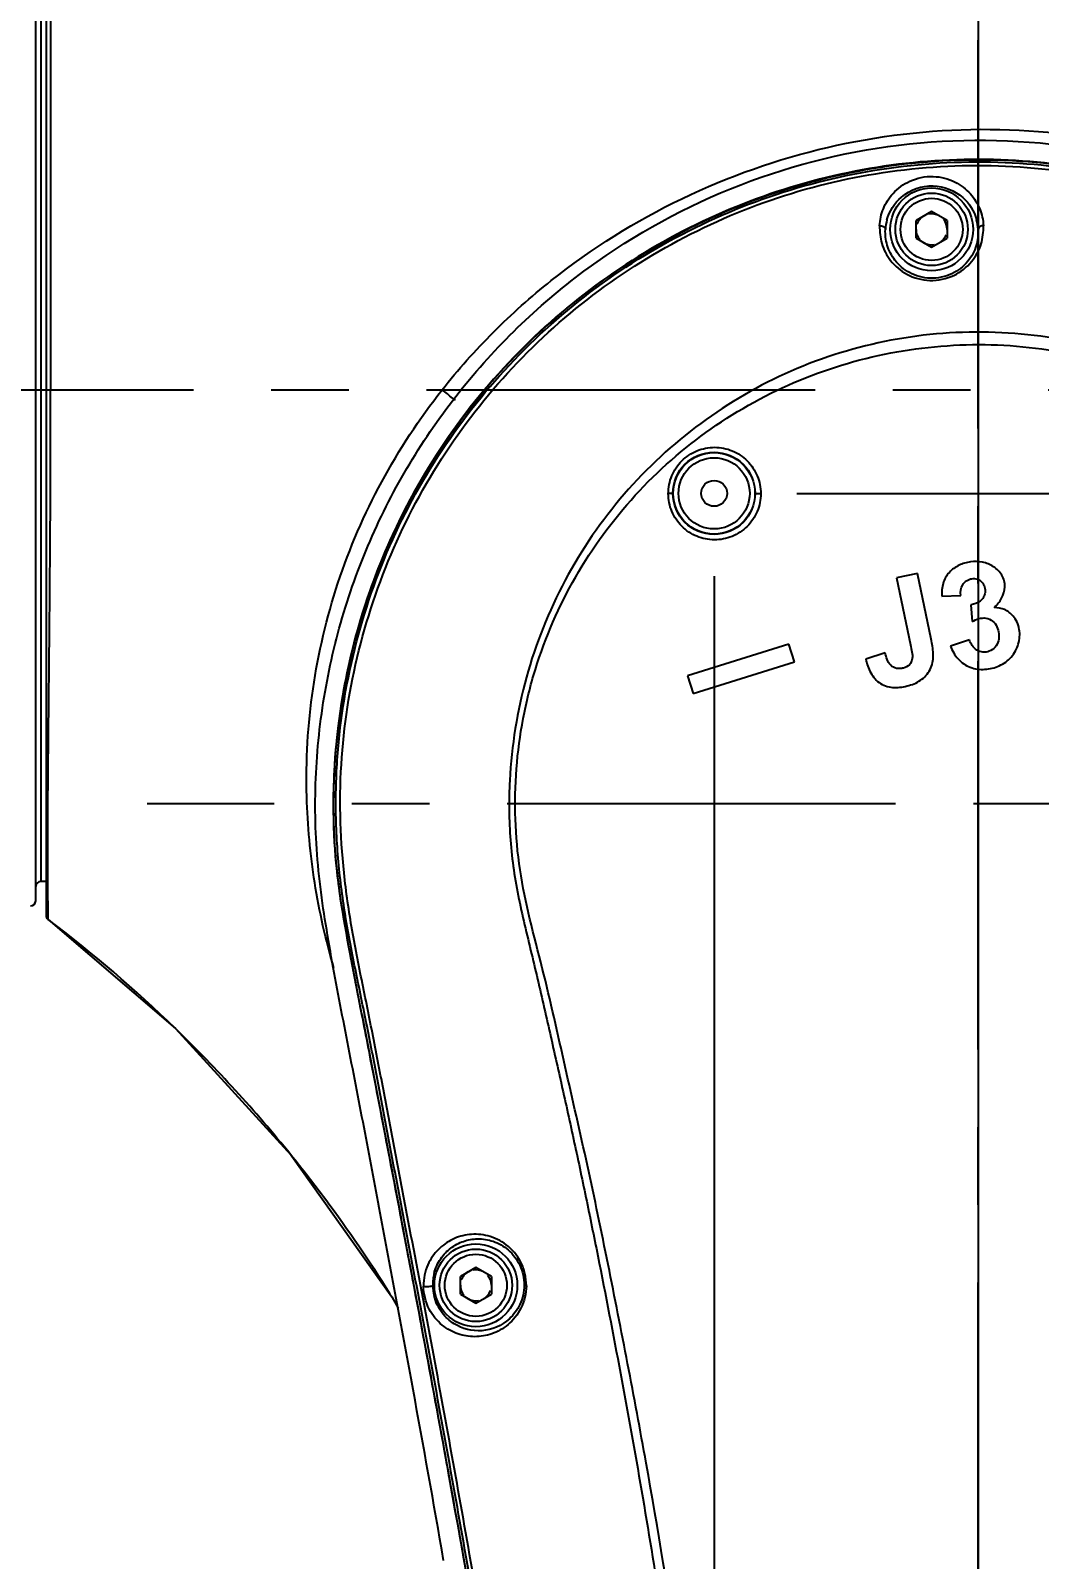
# Model space of a CAD drawing. Header units: millimetres. Extents: x 5828 to 6704, y 123 to 421.
# Drawn here: x 6416.78 to 6421.65, y 273.13 to 280.51 of the extents above; entities that cross this region are included whole.
import ezdxf

# ---------------------------------------------------------------- set-up
doc = ezdxf.new("R2010")
doc.units = ezdxf.units.MM
doc.linetypes.add('CENTER', pattern=[0.6, 0.375, -0.075, 0.075, -0.075])
for name, color, linetype in [('中心线', 7, 'Continuous'), ('外形图', 7, 'Continuous'), ('尺寸标注', 7, 'Continuous')]:
    doc.layers.add(name, color=color, linetype=linetype)
doc.styles.add('微软雅黑', font='msyh.ttc', dxfattribs={"height": 1.5})
doc.dimstyles.new('尺寸标注_1_20比例', dxfattribs={"dimtxt": 1.5, "dimasz": 1.25, "dimexe": 0.5, "dimexo": 0.4, "dimgap": 0.5, "dimtad": 1, "dimdec": 1, "dimlfac": 20, "dimdsep": 46, "dimtxsty": '微软雅黑', "dimcen": 0.09, "dimadec": 0, "dimazin": 0, "dimtp": 0.01, "dimtm": 0.01, "dimtfac": 1, "dimtdec": 1, "dimtofl": 0, "dimtmove": 0, "dimatfit": 3, "dimfxl": 1, "dimtolj": 1, "dimarcsym": 0})

# ---------------------------------------------------------------- blocks, each defined once
blk = doc.blocks.new('*D1102')
at = {"layer": 'Defpoints', "color": 0}
for p in [(6420.0793, 278.2753), (6422.6293, 278.3003), (6422.6293, 268.547)]:
    blk.add_point(p, dxfattribs=at)
at = {"layer": '尺寸标注', "color": 0, "lineweight": -2}
for p, q in [((6420.0793, 277.8753), (6420.0793, 268.047)), ((6422.6293, 277.9003), (6422.6293, 268.047)), ((6418.8293, 268.547), (6412.9559, 268.547)), ((6423.8793, 268.547), (6425.1293, 268.547))]:
    blk.add_line(p, q, dxfattribs=at)
at = {"layer": '尺寸标注', "color": 0}
for points in [[(6418.8293, 268.3386), (6418.8293, 268.7553), (6420.0793, 268.547)], [(6423.8793, 268.7553), (6423.8793, 268.3386), (6422.6293, 268.547)]]:
    blk.add_solid(points, dxfattribs=at)
at = {"layer": '尺寸标注', "color": 0, "insert": (6414.3231, 269.8265), "char_height": 1.5, "attachment_point": 5, "style": '微软雅黑'}
blk.add_mtext('\\A1;51', dxfattribs=at)
blk = doc.blocks.new('*D1107')
at = {"layer": 'Defpoints', "color": 0}
for p in [(6396.3543, 278.7753), (6422.6043, 233.6596), (6422.6043, 227.8259)]:
    blk.add_point(p, dxfattribs=at)
at = {"layer": '尺寸标注', "color": 0, "lineweight": -2}
for p, q in [((6396.3543, 278.3753), (6396.3543, 227.3259)), ((6422.6043, 233.2596), (6422.6043, 227.3259)), ((6397.6043, 227.8259), (6421.3543, 227.8259))]:
    blk.add_line(p, q, dxfattribs=at)
at = {"layer": '尺寸标注', "color": 0}
for points in [[(6397.6043, 228.0343), (6397.6043, 227.6176), (6396.3543, 227.8259)], [(6421.3543, 227.6176), (6421.3543, 228.0343), (6422.6043, 227.8259)]]:
    blk.add_solid(points, dxfattribs=at)
at = {"layer": '尺寸标注', "color": 0, "insert": (6409.4793, 229.1016), "char_height": 1.5, "attachment_point": 5, "style": '微软雅黑'}
blk.add_mtext('\\A1;525', dxfattribs=at)
blk = doc.blocks.new('*D1135')
at = {"layer": 'Defpoints', "color": 0}
for p in [(6418.4864, 281.4753), (6430.5043, 234.0253), (6446.3676, 234.0253)]:
    blk.add_point(p, dxfattribs=at)
at = {"layer": '尺寸标注', "color": 0, "lineweight": -2}
for p, q in [((6418.8864, 281.4753), (6446.8676, 281.4753)), ((6446.3676, 280.2253), (6446.3676, 235.2753)), ((6430.9043, 234.0253), (6446.8676, 234.0253))]:
    blk.add_line(p, q, dxfattribs=at)
at = {"layer": '尺寸标注', "color": 0}
for points in [[(6446.5759, 280.2253), (6446.1593, 280.2253), (6446.3676, 281.4753)], [(6446.1593, 235.2753), (6446.5759, 235.2753), (6446.3676, 234.0253)]]:
    blk.add_solid(points, dxfattribs=at)
at = {"layer": '尺寸标注', "color": 0, "insert": (6445.0924, 257.7263), "char_height": 1.5, "attachment_point": 5, "rotation": 90, "style": '微软雅黑'}
blk.add_mtext('\\A1;949', dxfattribs=at)
blk = doc.blocks.new('*D1137')
at = {"layer": 'Defpoints', "color": 0}
for p in [(6421.3543, 283.5458), (6420.0793, 278.2753), (6421.3543, 272.021)]:
    blk.add_point(p, dxfattribs=at)
at = {"layer": '尺寸标注', "color": 0, "lineweight": -2}
for p, q in [((6421.3543, 283.1458), (6421.3543, 271.521)), ((6420.0793, 277.8753), (6420.0793, 271.521)), ((6418.8293, 272.021), (6412.1216, 272.021)), ((6422.6043, 272.021), (6423.8543, 272.021))]:
    blk.add_line(p, q, dxfattribs=at)
at = {"layer": '尺寸标注', "color": 0}
for points in [[(6418.8293, 271.8127), (6418.8293, 272.2294), (6420.0793, 272.021)], [(6422.6043, 272.2294), (6422.6043, 271.8127), (6421.3543, 272.021)]]:
    blk.add_solid(points, dxfattribs=at)
at = {"layer": '尺寸标注', "color": 0, "insert": (6414.476, 273.2967), "char_height": 1.5, "attachment_point": 5, "style": '微软雅黑'}
blk.add_mtext('\\A1;25.5', dxfattribs=at)
blk = doc.blocks.new('*D1139')
at = {"layer": 'Defpoints', "color": 0}
for p in [(6420.0793, 278.2753), (6429.9558, 276.7753), (6431.4263, 276.7753)]:
    blk.add_point(p, dxfattribs=at)
at = {"layer": '尺寸标注', "color": 0, "lineweight": -2}
for p, q in [((6431.4263, 279.5253), (6431.4263, 280.7753)), ((6420.4793, 278.2753), (6431.9263, 278.2753)), ((6430.3558, 276.7753), (6431.9263, 276.7753)), ((6431.4263, 275.5253), (6431.4263, 271.173))]:
    blk.add_line(p, q, dxfattribs=at)
at = {"layer": '尺寸标注', "color": 0}
for points in [[(6431.218, 279.5253), (6431.6347, 279.5253), (6431.4263, 278.2753)], [(6431.6347, 275.5253), (6431.218, 275.5253), (6431.4263, 276.7753)]]:
    blk.add_solid(points, dxfattribs=at)
at = {"layer": '尺寸标注', "color": 0, "insert": (6430.1512, 272.7241), "char_height": 1.5, "attachment_point": 5, "rotation": 90, "style": '微软雅黑'}
blk.add_mtext('\\A1;30', dxfattribs=at)

msp = doc.modelspace()

# ---------------------------------------------------------------- linework, layer by layer
at = {"layer": '中心线', "linetype": 'CENTER', "ltscale": 5}
for p, q in [((6421.3543, 248.5891), (6421.3543, 283.5458)), ((6394.6916, 278.7753), (6429.9558, 278.7753)), ((6429.9558, 276.7753), (6417.3429, 276.7753))]:
    msp.add_line(p, q, dxfattribs=at)
at = {"layer": '外形图', "color": 7, "linetype": 'Continuous'}
for p, q in [((6416.8543, 281.4472), (6416.8543, 276.2377)), ((6416.8043, 276.3077), (6416.8043, 281.2429)), ((6416.8288, 281.1499), (6416.8288, 276.4007)), ((6421.1293, 279.6369), (6421.0543, 279.5936)), ((6421.2043, 279.5936), (6421.1293, 279.6369)), ((6421.0543, 279.507), (6421.0543, 279.5936)), ((6421.2043, 279.5936), (6421.2043, 279.507)), ((6421.0543, 279.507), (6421.1293, 279.4637)), ((6421.1293, 279.4637), (6421.2043, 279.507)), ((6421.0605, 277.8887), (6420.9594, 277.8675)), ((6420.9594, 277.8675), (6421.0274, 277.5429)), ((6421.1271, 277.5711), (6421.0605, 277.8887)), ((6421.1781, 277.7784), (6421.27, 277.782)), ((6421.3195, 277.7369), (6421.3254, 277.6562)), ((6421.312, 277.5678), (6421.2212, 277.537)), ((6420.4408, 277.5473), (6419.9508, 277.3944)), ((6420.4678, 277.4609), (6420.4408, 277.5473)), ((6420.9051, 277.5051), (6420.8118, 277.4741)), ((6419.9778, 277.3079), (6420.4678, 277.4609)), ((6419.9508, 277.3944), (6419.9778, 277.3079)), ((6416.8543, 276.4012), (6416.8288, 276.4007)), ((6416.8636, 276.3037), (6416.8631, 276.4003)), ((6416.8642, 276.2178), (6416.8631, 276.3987)), ((6416.8642, 276.2178), (6417.4785, 275.6906)), ((6417.484, 275.6853), (6417.4785, 275.6907)), ((6417.4785, 275.6907), (6418.0353, 275.0805)), ((6418.0353, 275.0805), (6418.0407, 275.0747)), ((6418.9293, 274.5369), (6418.8543, 274.4936)), ((6418.8543, 274.407), (6418.8543, 274.4936)), ((6419.0043, 274.4936), (6418.9293, 274.5369)), ((6419.0043, 274.4936), (6419.0043, 274.407)), ((6418.8543, 274.407), (6418.9293, 274.3637)), ((6418.9293, 274.3637), (6419.0043, 274.407))]:
    msp.add_line(p, q, dxfattribs=at)
msp.add_lwpolyline([(6418.0407, 275.0747), (6418.5232, 274.395), (6418.5534, 274.3395)], dxfattribs=at)
for centre, radius in [((6421.1293, 279.5503), 0.2), ((6421.1293, 279.5503), 0.175), ((6421.1293, 279.5503), 0.15), ((6420.0789, 278.2755), 0.1986), ((6420.0793, 278.2753), 0.1969), ((6420.0793, 278.2753), 0.1719), ((6420.0793, 278.2753), 0.0625), ((6418.9293, 274.4503), 0.2), ((6418.9293, 274.4503), 0.175), ((6418.9293, 274.4503), 0.15)]:
    msp.add_circle(centre, radius, dxfattribs=at)
for centre, radius, start, end in [((6421.1288, 279.5373), 0.2229, 164.80647, 176.64982), ((6421.1293, 279.5503), 0.075, 120, 160.00237), ((6421.1293, 279.5503), 0.075, 60, 100.00237), ((6421.1293, 279.5503), 0.075, 0, 40.00237), ((6421.1317, 279.5376), 0.2229, 3.26299, 15.41039), ((6421.1293, 279.5503), 0.075, 180, 220.00237), ((6421.1293, 279.5503), 0.075, 300, 340.00237), ((6421.1293, 279.5503), 0.075, 240, 280.00237), ((6421.3604, 276.7696), 3.1195, 173.79221, 180.9332), ((6421.283, 276.7682), 3.042, 180.92992, 183.95786), ((6421.1802, 276.7614), 2.939, 183.96493, 185.77913), ((6416.8293, 276.3757), 0.025, 91, 180), ((6416.7793, 276.3077), 0.025, 271, 0), ((6416.8793, 276.2377), 0.025, 179.99496, 232.84431), ((6412.8239, 270.888), 6.6881, 45.89711, 52.83603), ((6412.7362, 270.7982), 6.8136, 38.94171, 45.82815), ((6412.7199, 270.7847), 6.8347, 36.6368, 38.9445), ((6412.749, 270.8059), 6.7988, 31.99476, 36.63994), ((6418.9455, 274.4533), 0.2243, 173.72737, 180.77634), ((6418.945, 274.4534), 0.2238, 166.22046, 173.72069), ((6418.9293, 274.4503), 0.075, 120, 160.00237), ((6418.9293, 274.4503), 0.075, 60, 100.00237), ((6418.9293, 274.4503), 0.075, 0, 40.00237), ((6418.9448, 274.4533), 0.2236, 180.77923, 181.34616), ((6418.9464, 274.4534), 0.2253, 181.36415, 193.61376), ((6418.9293, 274.4503), 0.075, 180, 220.00237), ((6418.9293, 274.4503), 0.075, 300, 340.00237), ((6418.9293, 274.4503), 0.075, 240, 280.00237)]:
    msp.add_arc(centre, radius, start, end, dxfattribs=at)
for points, knots in [([(6416.8753, 280.6059), (6416.8754, 280.4641), (6416.8761, 279.8539), (6416.8764, 279.2437), (6416.8765, 278.7753)], [0, 0, 0, 0, 0.232379, 1, 1, 1, 1]), ([(6418.7661, 278.7753), (6418.8435, 278.8728), (6419.0093, 279.0591), (6419.381, 279.3908), (6419.9124, 279.7234), (6420.6204, 279.973), (6421.3653, 280.0614), (6422.1106, 279.982), (6422.8187, 279.7351), (6423.4513, 279.3316), (6423.801, 278.972), (6423.9526, 278.7753)], [0, 0, 0, 0, 0.062666, 0.125348, 0.250491, 0.375626, 0.500551, 0.625247, 0.749966, 0.874901, 1, 1, 1, 1]), ([(6418.7738, 273.121), (6418.7258, 273.3968), (6418.627, 273.948), (6418.4987, 274.6361), (6418.3947, 275.1863), (6418.3145, 275.5985), (6418.2344, 276.0108), (6418.1763, 276.3564), (6418.1542, 276.6358), (6418.152, 276.9161), (6418.1837, 277.2659), (6418.2757, 277.6772), (6418.4683, 278.2039), (6418.8368, 278.8081), (6419.4504, 279.3931), (6420.1945, 279.8001), (6421.019, 280.0008), (6421.867, 279.9774), (6422.5462, 279.7774), (6423.0428, 279.5157), (6423.3867, 279.2714), (6423.6954, 278.984), (6423.9633, 278.6583), (6424.1858, 278.3002), (6424.3313, 277.9802), (6424.4206, 277.7144), (6424.4902, 277.4428), (6424.5236, 277.235), (6424.5416, 277.096)], [0, 0, 0, 0, 0.062513, 0.125028, 0.156286, 0.187532, 0.218806, 0.250079, 0.265702, 0.281343, 0.312626, 0.343892, 0.37516, 0.437556, 0.499964, 0.56237, 0.624787, 0.687222, 0.749663, 0.780957, 0.812261, 0.843563, 0.874854, 0.906148, 0.937447, 0.953088, 0.968718, 1, 1, 1, 1]), ([(6418.2475, 276.5904), (6418.2242, 276.9862), (6418.333, 277.7953), (6418.9371, 278.8529), (6419.8938, 279.6091), (6421.0647, 279.9516), (6422.278, 279.8283), (6423.18, 279.3521), (6423.751, 278.7917), (6424.0927, 278.2959), (6424.3343, 277.744), (6424.4155, 277.351), (6424.4433, 277.1536)], [0, 0, 0, 0, 0.124783, 0.249565, 0.374368, 0.499174, 0.624051, 0.74895, 0.811694, 0.874513, 0.937262, 1, 1, 1, 1]), ([(6419.5214, 268.1349), (6419.4977, 268.5079), (6419.4375, 269.253), (6419.3113, 270.367), (6419.1572, 271.4775), (6418.9801, 272.5846), (6418.8186, 273.5047), (6418.683, 274.2397), (6418.5955, 274.6985), (6418.5258, 275.0656), (6418.4741, 275.3411), (6418.4216, 275.6164), (6418.3651, 275.891), (6418.3088, 276.1656), (6418.2671, 276.4432), (6418.2499, 276.7236), (6418.2596, 277.0979), (6418.3368, 277.5618), (6418.5276, 278.0921), (6418.8112, 278.5795), (6419.2984, 279.1487), (6420.0891, 279.6815), (6421.2002, 279.9412), (6422.3309, 279.7903), (6423.1703, 279.3381), (6423.7104, 278.8186), (6424.0398, 278.361), (6424.2814, 277.8516), (6424.3772, 277.4879), (6424.4101, 277.3039)], [0, 0, 0, 0, 0.062555, 0.12511, 0.187665, 0.25022, 0.312774, 0.344052, 0.37533, 0.390968, 0.406604, 0.422242, 0.437889, 0.453533, 0.469169, 0.484829, 0.500496, 0.531785, 0.56307, 0.594351, 0.625632, 0.687938, 0.750243, 0.812549, 0.874854, 0.906134, 0.93742, 0.968706, 1, 1, 1, 1]), ([(6424.4418, 277.1742), (6424.4292, 277.2675), (6424.3977, 277.4535), (6424.2996, 277.8177), (6424.115, 278.2537), (6423.8028, 278.7279), (6423.4101, 279.138), (6422.9495, 279.4701), (6422.436, 279.7125), (6421.8874, 279.8585), (6421.3216, 279.9054), (6420.7566, 279.8479), (6420.2116, 279.6886), (6419.7045, 279.4334), (6419.2511, 279.0915), (6418.8672, 278.6732), (6418.5645, 278.1928), (6418.3542, 277.6655), (6418.2796, 277.294), (6418.2592, 277.1069)], [0, 0, 0, 0, 0.031274, 0.062558, 0.125052, 0.187548, 0.250044, 0.31254, 0.375035, 0.437533, 0.500031, 0.562524, 0.62502, 0.687517, 0.750014, 0.81251, 0.875007, 0.937503, 1, 1, 1, 1]), ([(6419.5381, 268.136), (6419.5137, 268.5071), (6419.454, 269.2488), (6419.3291, 270.3579), (6419.177, 271.4635), (6419.0018, 272.5657), (6418.8415, 273.4817), (6418.7073, 274.2135), (6418.6205, 274.6703), (6418.5509, 275.0357), (6418.499, 275.3098), (6418.447, 275.5839), (6418.3924, 275.8575), (6418.3359, 276.1308), (6418.2789, 276.4986), (6418.2621, 276.9659), (6418.3486, 277.5203), (6418.5325, 278.05), (6418.8077, 278.5385), (6419.1672, 278.969), (6419.5982, 279.3277), (6420.0863, 279.6041), (6420.6167, 279.787), (6421.1715, 279.8707), (6421.7325, 279.8522), (6422.4612, 279.6936), (6423.135, 279.3374), (6423.6757, 278.8237), (6424.0062, 278.3699), (6424.251, 277.8653), (6424.3503, 277.5043), (6424.383, 277.3212)], [0, 0, 0, 0, 0.062516, 0.125032, 0.18755, 0.250066, 0.312583, 0.343842, 0.3751, 0.390729, 0.406358, 0.421988, 0.437617, 0.453246, 0.468885, 0.500147, 0.531388, 0.562637, 0.593884, 0.62512, 0.656369, 0.687626, 0.718882, 0.750132, 0.7814, 0.812672, 0.874947, 0.906214, 0.937484, 0.96875, 1, 1, 1, 1]), ([(6420.8783, 279.5679), (6420.8798, 279.5958), (6420.8924, 279.6529), (6420.9417, 279.7309), (6421.0255, 279.7922), (6421.1353, 279.8143), (6421.2411, 279.7872), (6421.3186, 279.7273), (6421.3657, 279.6518), (6421.3781, 279.5956), (6421.3795, 279.5677)], [0, 0, 0, 0, 0.110504, 0.22654, 0.358356, 0.510478, 0.654232, 0.777134, 0.889549, 1, 1, 1, 1]), ([(6420.9137, 279.5957), (6420.9251, 279.6377), (6420.9805, 279.7265), (6421.1345, 279.7808), (6421.2832, 279.722), (6421.3354, 279.6376), (6421.3467, 279.5969)], [0, 0, 0, 0, 0.227942, 0.512111, 0.778998, 1, 1, 1, 1]), ([(6420.8783, 279.5679), (6420.8845, 279.5683), (6420.8967, 279.5664), (6420.906, 279.5558), (6420.9063, 279.5503)], [0, 0, 0, 0, 0.530108, 1, 1, 1, 1]), ([(6420.8783, 279.5679), (6420.8787, 279.5391), (6420.8835, 279.4787), (6420.9286, 279.3935), (6421.0095, 279.3248), (6421.1217, 279.2945), (6421.2378, 279.3188), (6421.3251, 279.3874), (6421.3739, 279.4755), (6421.3797, 279.5382), (6421.3795, 279.5677)], [0, 0, 0, 0, 0.106887, 0.220926, 0.34806, 0.490384, 0.636871, 0.771155, 0.890533, 1, 1, 1, 1]), ([(6421.3795, 279.5677), (6421.3742, 279.5677), (6421.3633, 279.5655), (6421.3546, 279.5558), (6421.3543, 279.5503)], [0, 0, 0, 0, 0.490681, 1, 1, 1, 1]), ([(6421.3543, 279.5503), (6421.3558, 279.5241), (6421.349, 279.4682), (6421.3066, 279.3893), (6421.2279, 279.3275), (6421.1233, 279.3057), (6421.0225, 279.3332), (6420.95, 279.395), (6420.911, 279.471), (6420.9048, 279.5248), (6420.9063, 279.5503)], [0, 0, 0, 0, 0.108647, 0.227747, 0.362646, 0.510416, 0.653567, 0.780667, 0.894147, 1, 1, 1, 1]), ([(6424.1544, 267.6702), (6424.1577, 267.7542), (6424.161, 267.9223), (6424.1663, 268.2587), (6424.1732, 268.6791), (6424.1728, 269.1837), (6424.1661, 269.8566), (6424.1511, 270.6976), (6424.1097, 271.7062), (6424.0532, 272.714), (6423.979, 273.7207), (6423.9042, 274.5586), (6423.8341, 275.2279), (6423.7878, 275.6459), (6423.7474, 275.9799), (6423.7151, 276.2301), (6423.6822, 276.4803), (6423.652, 276.7308), (6423.6225, 276.9815), (6423.5807, 277.2306), (6423.5168, 277.4752), (6423.3969, 277.7902), (6423.1816, 278.1556), (6422.8339, 278.526), (6422.4132, 278.8112), (6421.9398, 278.9963), (6421.4369, 279.0717), (6420.9297, 279.0332), (6420.4437, 278.8831), (6420.0039, 278.6283), (6419.6308, 278.2834), (6419.3442, 277.8637), (6419.1547, 277.392), (6419.1017, 277.0566), (6419.093, 276.8886)], [0, 0, 0, 0, 0.015625, 0.031251, 0.062506, 0.093762, 0.125021, 0.187542, 0.250065, 0.312589, 0.375114, 0.437638, 0.4689, 0.500163, 0.515791, 0.531418, 0.547046, 0.56268, 0.578314, 0.593939, 0.609581, 0.62522, 0.656452, 0.687674, 0.718895, 0.750118, 0.781349, 0.8126, 0.843856, 0.875079, 0.906277, 0.937495, 0.968746, 1, 1, 1, 1]), ([(6420.354, 267.7635), (6420.3461, 268.089), (6420.3191, 268.7397), (6420.2544, 269.7147), (6420.1658, 270.6882), (6420.0505, 271.6592), (6419.9142, 272.6273), (6419.7825, 273.4315), (6419.6628, 274.0721), (6419.5684, 274.5515), (6419.4694, 275.0299), (6419.3598, 275.506), (6419.2545, 275.9823), (6419.1447, 276.3755), (6419.116, 276.7008), (6419.1211, 276.9455), (6419.1529, 277.1884), (6419.2319, 277.5048), (6419.3957, 277.8811), (6419.7803, 278.4083), (6420.4652, 278.8893), (6421.2893, 279.0343), (6421.9348, 278.936), (6422.3936, 278.7589), (6422.8029, 278.4871), (6423.1442, 278.1328), (6423.3967, 277.711), (6423.5014, 277.3996), (6423.5347, 277.2403)], [0, 0, 0, 0, 0.062541, 0.125122, 0.187724, 0.250339, 0.312957, 0.375569, 0.406871, 0.438168, 0.469457, 0.500736, 0.532003, 0.56325, 0.578894, 0.594545, 0.610199, 0.625853, 0.657101, 0.688323, 0.750405, 0.812555, 0.843804, 0.875037, 0.906259, 0.937489, 0.968739, 1, 1, 1, 1]), ([(6416.8631, 276.3987), (6416.862, 276.712), (6416.8673, 277.2538), (6416.8752, 278.046), (6416.8766, 278.5249), (6416.8765, 278.7753)], [0, 0, 0, 0, 0.395511, 0.683936, 1, 1, 1, 1]), ([(6418.1127, 276.8103), (6418.1028, 277.1575), (6418.2058, 277.8671), (6418.5476, 278.4974), (6418.7661, 278.7753)], [0, 0, 0, 0, 0.495641, 1, 1, 1, 1]), ([(6418.8312, 278.7238), (6418.8264, 278.7277), (6418.8049, 278.745), (6418.7831, 278.7621), (6418.7661, 278.7753)], [0, 0, 0, 0, 0.223607, 1, 1, 1, 1]), ([(6419.8583, 278.274), (6419.8583, 278.3032), (6419.8699, 278.3621), (6419.9197, 278.4365), (6419.9942, 278.4862), (6420.0819, 278.5035), (6420.1694, 278.4858), (6420.2435, 278.4361), (6420.293, 278.3618), (6420.3046, 278.303), (6420.3046, 278.274)], [0, 0, 0, 0, 0.125332, 0.250606, 0.375738, 0.500594, 0.625298, 0.750016, 0.874876, 1, 1, 1, 1]), ([(6419.8803, 278.2753), (6419.8801, 278.2747), (6419.8773, 278.275), (6419.8737, 278.2742), (6419.8666, 278.2742), (6419.8614, 278.2741), (6419.8583, 278.274)], [0, 0, 0, 0, 0.08724, 0.277516, 0.578579, 1, 1, 1, 1]), ([(6420.3046, 278.274), (6420.3046, 278.2449), (6420.2929, 278.186), (6420.243, 278.1117), (6420.1685, 278.0621), (6420.0809, 278.045), (6419.9935, 278.0626), (6419.9195, 278.1122), (6419.87, 278.1863), (6419.8584, 278.245), (6419.8583, 278.274)], [0, 0, 0, 0, 0.125358, 0.250704, 0.375962, 0.500896, 0.625537, 0.750107, 0.874863, 1, 1, 1, 1]), ([(6420.2775, 278.2753), (6420.2777, 278.2745), (6420.2812, 278.275), (6420.2857, 278.274), (6420.2944, 278.2741), (6420.3008, 278.2739), (6420.3046, 278.274)], [0, 0, 0, 0, 0.087034, 0.276136, 0.586576, 1, 1, 1, 1]), ([(6421.4314, 277.7238), (6421.446, 277.7362), (6421.4702, 277.7673), (6421.4851, 277.8146), (6421.4812, 277.8534), (6421.4654, 277.889), (6421.4305, 277.9245), (6421.3754, 277.9458), (6421.3167, 277.9469), (6421.2603, 277.931), (6421.2282, 277.9078), (6421.2151, 277.8937)], [0, 0, 0, 0, 0.124904, 0.249534, 0.312136, 0.374806, 0.499526, 0.624498, 0.749738, 0.87497, 1, 1, 1, 1]), ([(6421.2151, 277.8937), (6421.2011, 277.8787), (6421.1798, 277.841), (6421.178, 277.7991), (6421.1781, 277.7784)], [0, 0, 0, 0, 0.498704, 1, 1, 1, 1]), ([(6421.27, 277.782), (6421.2683, 277.7995), (6421.2716, 277.8285), (6421.2971, 277.855), (6421.3227, 277.865), (6421.3505, 277.8639), (6421.3742, 277.8484), (6421.3864, 277.8237), (6421.3885, 277.8055), (6421.3876, 277.7966)], [0, 0, 0, 0, 0.247796, 0.372938, 0.498887, 0.624188, 0.749239, 0.874798, 1, 1, 1, 1]), ([(6421.3876, 277.7966), (6421.3868, 277.7886), (6421.382, 277.7724), (6421.3596, 277.7479), (6421.3354, 277.7398), (6421.3195, 277.7369)], [0, 0, 0, 0, 0.25129, 0.501193, 1, 1, 1, 1]), ([(6421.5228, 277.6829), (6421.5116, 277.6958), (6421.4833, 277.7173), (6421.4485, 277.7237), (6421.4314, 277.7238)], [0, 0, 0, 0, 0.499787, 1, 1, 1, 1]), ([(6421.2212, 277.537), (6421.2286, 277.5144), (6421.2533, 277.472), (6421.3139, 277.4293), (6421.3871, 277.4213), (6421.4578, 277.4383), (6421.5179, 277.4808), (6421.5529, 277.5457), (6421.5585, 277.6189), (6421.5382, 277.6649), (6421.5228, 277.6829)], [0, 0, 0, 0, 0.125059, 0.249786, 0.374925, 0.500425, 0.625255, 0.750366, 0.875354, 1, 1, 1, 1]), ([(6421.3254, 277.6562), (6421.3357, 277.6615), (6421.3564, 277.6724), (6421.3922, 277.6752), (6421.4257, 277.6612), (6421.4464, 277.6317), (6421.455, 277.5978), (6421.4548, 277.5623), (6421.4386, 277.5302), (6421.4187, 277.5164), (6421.408, 277.5123)], [0, 0, 0, 0, 0.125641, 0.250567, 0.375223, 0.500039, 0.625425, 0.75054, 0.875207, 1, 1, 1, 1]), ([(6420.8118, 277.4741), (6420.8166, 277.4512), (6420.8315, 277.4065), (6420.879, 277.3508), (6420.9386, 277.3355), (6420.9852, 277.3392), (6421.0311, 277.3487), (6421.0861, 277.3726), (6421.1317, 277.4303), (6421.1411, 277.5022), (6421.1319, 277.5482), (6421.1271, 277.5711)], [0, 0, 0, 0, 0.125132, 0.249547, 0.37405, 0.43679, 0.499772, 0.624898, 0.749781, 0.874725, 1, 1, 1, 1]), ([(6421.408, 277.5123), (6421.3891, 277.5051), (6421.3413, 277.5096), (6421.3185, 277.5484), (6421.312, 277.5678)], [0, 0, 0, 0, 0.496472, 1, 1, 1, 1]), ([(6421.0274, 277.5429), (6421.0297, 277.5321), (6421.0349, 277.5107), (6421.0386, 277.4775), (6421.0248, 277.4449), (6420.9987, 277.432), (6420.9771, 277.4285), (6420.9548, 277.4286), (6420.9191, 277.4492), (6420.9104, 277.4839), (6420.9051, 277.5051)], [0, 0, 0, 0, 0.125972, 0.251654, 0.376049, 0.500692, 0.56373, 0.626702, 0.751078, 1, 1, 1, 1]), ([(6419.093, 276.8886), (6419.088, 276.7925), (6419.0891, 276.6478), (6419.1102, 276.4565), (6419.145, 276.2675), (6419.2029, 276.0346), (6419.2676, 275.7539), (6419.331, 275.4729), (6419.3935, 275.1917), (6419.4536, 274.9099), (6419.5304, 274.5334), (6419.6216, 274.0617), (6419.7589, 273.3052), (6419.9061, 272.3553), (6420.0564, 271.2117), (6420.1751, 270.0644), (6420.2603, 268.9147), (6420.2988, 268.1471), (6420.3111, 267.7632)], [0, 0, 0, 0, 0.031303, 0.046923, 0.062524, 0.093767, 0.124992, 0.15621, 0.187444, 0.218686, 0.249931, 0.312434, 0.374949, 0.499994, 0.625045, 0.750079, 0.875076, 1, 1, 1, 1]), ([(6418.2438, 275.9831), (6418.2047, 276.1179), (6418.1428, 276.3915), (6418.1166, 276.6709), (6418.1127, 276.8103)], [0, 0, 0, 0, 0.501657, 1, 1, 1, 1]), ([(6419.5204, 267.9681), (6419.4989, 268.3309), (6419.4443, 269.0558), (6419.3273, 270.1399), (6419.1825, 271.2207), (6419.0155, 272.2982), (6418.8613, 273.1936), (6418.7317, 273.9088), (6418.6317, 274.4447), (6418.5296, 274.9802), (6418.4448, 275.4265), (6418.3747, 275.7832), (6418.3041, 276.1394), (6418.2581, 276.409), (6418.2475, 276.5904)], [0, 0, 0, 0, 0.125002, 0.250004, 0.375008, 0.500013, 0.625018, 0.687521, 0.750023, 0.812526, 0.87503, 0.906279, 0.937529, 1, 1, 1, 1]), ([(6418.2992, 276.1704), (6418.3179, 276.0656), (6418.3582, 275.8566), (6418.4404, 275.4388), (6418.5404, 274.916), (6418.6597, 274.2886), (6418.7369, 273.8699), (6418.7749, 273.6604)], [0, 0, 0, 0, 0.125013, 0.250006, 0.500005, 0.750003, 1, 1, 1, 1]), ([(6419.173, 274.4478), (6419.1727, 274.4676), (6419.1688, 274.5071), (6419.1423, 274.5791), (6419.0831, 274.6499), (6418.9913, 274.694), (6418.8989, 274.7005), (6418.8149, 274.6764), (6418.7436, 274.6258), (6418.6896, 274.5477), (6418.6764, 274.4817), (6418.6765, 274.4466)], [0, 0, 0, 0, 0.076147, 0.151591, 0.292764, 0.419231, 0.533964, 0.642078, 0.749604, 0.864828, 1, 1, 1, 1]), ([(6418.7276, 274.5067), (6418.7339, 274.5323), (6418.7547, 274.5791), (6418.8056, 274.6327), (6418.8682, 274.6663), (6418.9398, 274.6789), (6419.0168, 274.6665), (6419.0916, 274.6235), (6419.1487, 274.5482), (6419.1629, 274.4832), (6419.1626, 274.4503)], [0, 0, 0, 0, 0.123516, 0.234101, 0.341185, 0.451113, 0.569122, 0.699914, 0.845636, 1, 1, 1, 1]), ([(6418.6765, 274.4466), (6418.6847, 274.4443), (6418.6976, 274.4442), (6418.7121, 274.4459), (6418.7184, 274.4477), (6418.721, 274.4494), (6418.7212, 274.4503)], [0, 0, 0, 0, 0.555562, 0.82895, 0.93786, 1, 1, 1, 1]), ([(6419.1729, 274.4478), (6419.1727, 274.4106), (6419.1552, 274.339), (6419.091, 274.2581), (6419.0099, 274.2119), (6418.9242, 274.1975), (6418.8397, 274.2117), (6418.7601, 274.2562), (6418.6949, 274.3358), (6418.6769, 274.4083), (6418.6765, 274.4466)], [0, 0, 0, 0, 0.145521, 0.275838, 0.392827, 0.501778, 0.608704, 0.721066, 0.850427, 1, 1, 1, 1]), ([(6419.1626, 274.4503), (6419.1624, 274.4185), (6419.1485, 274.3575), (6419.0831, 274.2678), (6418.9615, 274.2144), (6418.8369, 274.2469), (6418.7601, 274.3174), (6418.7348, 274.3705), (6418.7275, 274.4004)], [0, 0, 0, 0, 0.150573, 0.285603, 0.514725, 0.731093, 0.854116, 1, 1, 1, 1]), ([(6419.1729, 274.4478), (6419.1706, 274.4481), (6419.1675, 274.4488), (6419.1631, 274.4492), (6419.1626, 274.4503)], [0, 0, 0, 0, 0.670797, 1, 1, 1, 1]), ([(6418.8055, 273.4905), (6418.9286, 272.805), (6419.1595, 271.4312), (6419.398, 269.5887), (6419.4916, 268.4314), (6419.519, 267.9679)], [0, 0, 0, 0, 0.375005, 0.749995, 1, 1, 1, 1])]:
    msp.add_open_spline(points, degree=3, knots=knots, dxfattribs=at)
for points in [[(6418.2561, 276.4655), (6418.2661, 276.3666), (6418.2817, 276.2683), (6418.2992, 276.1704)], [(6418.7749, 273.6604), (6418.7851, 273.6038), (6418.7954, 273.5472), (6418.8055, 273.4905)]]:
    msp.add_open_spline(points, degree=3, dxfattribs=at)

# ---------------------------------------------------------------- dimensions: what is measured, and where the dimension line sits
at = {"layer": '尺寸标注'}
for base, p2, picture, middle in [((6421.3543, 272.021), (6421.3543, 283.5458), '*D1137', (6414.476, 272.021)), ((6422.6293, 268.547), (6422.6293, 278.3003), '*D1102', (6414.3231, 268.547))]:
    dim = msp.add_linear_dim(base=base, p1=(6420.0793, 278.2753), p2=p2, dimstyle='尺寸标注_1_20比例', dxfattribs=at)
    dim.commit()
    dim.dimension.update_dxf_attribs({"geometry": picture, "text_midpoint": middle, "dimtype": 160})
dim = msp.add_linear_dim(base=(6446.3676, 234.0253), p1=(6418.4864, 281.4753), p2=(6430.5043, 234.0253), angle=90, dimstyle='尺寸标注_1_20比例', dxfattribs=at)
dim.commit()
dim.dimension.update_dxf_attribs({"geometry": '*D1135', "text_midpoint": (6446.3676, 257.7263), "dimtype": 160})
dim = msp.add_linear_dim(base=(6431.4263, 276.7753), p1=(6420.0793, 278.2753), p2=(6429.9558, 276.7753), angle=90, dimstyle='尺寸标注_1_20比例', dxfattribs=at)
dim.commit()
dim.dimension.update_dxf_attribs({"geometry": '*D1139', "text_midpoint": (6430.1512, 272.7241)})
dim = msp.add_linear_dim(base=(6422.6043, 227.8259), p1=(6396.3543, 278.7753), p2=(6422.6043, 233.6596), dimstyle='尺寸标注_1_20比例', dxfattribs=at)
dim.commit()
dim.dimension.update_dxf_attribs({"geometry": '*D1107', "text_midpoint": (6409.4793, 229.1016)})

doc.saveas('drawing.dxf')
